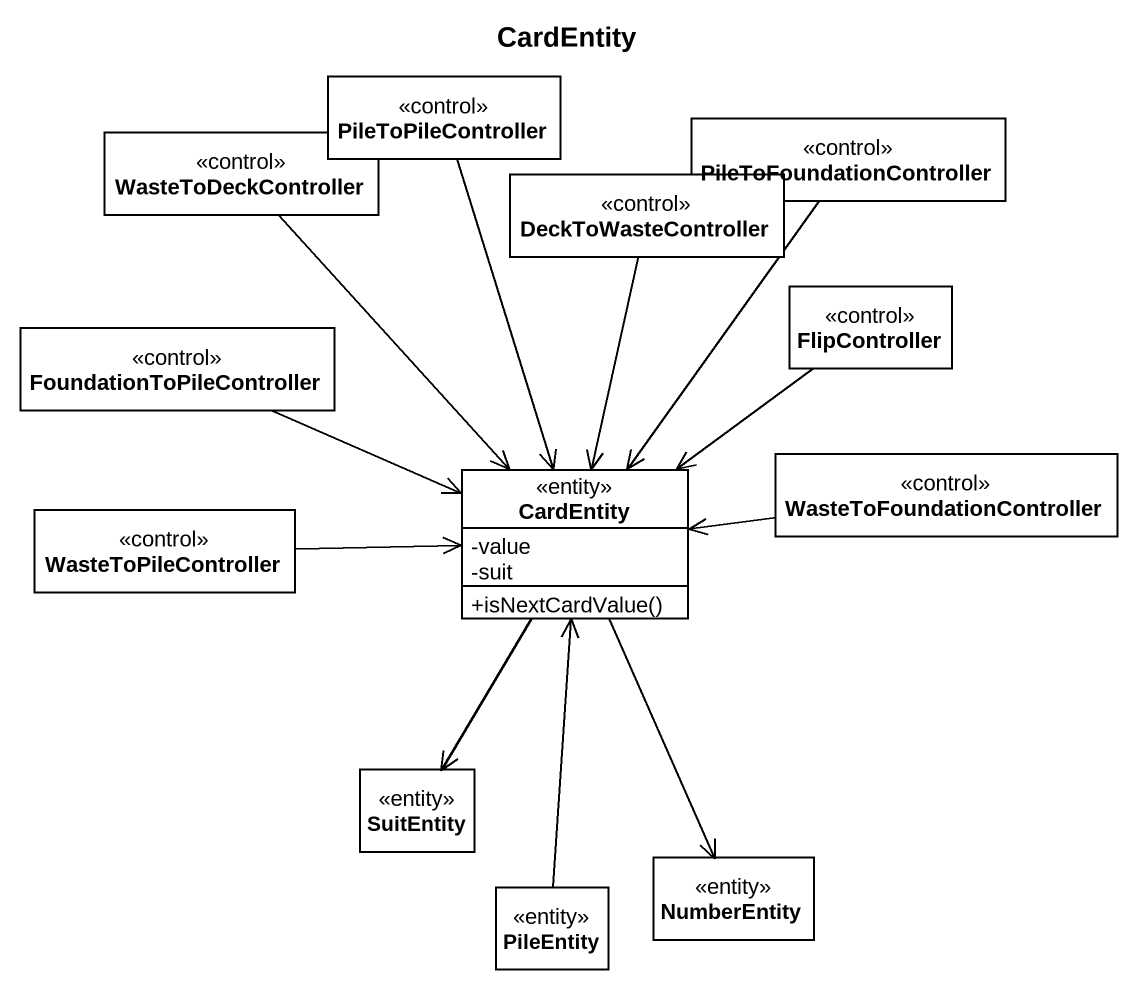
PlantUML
@startuml
title CardEntity
hide circle
hide empty members
skinparam classAttributeIconSize 0
class PileToPileController <<control>>
class WasteToDeckController <<control>>
class DeckToWasteController <<control>>
class PileToFoundationController <<control>>
class FoundationToPileController <<control>>
class FlipController <<control>>
class WasteToFoundationController <<control>>
class WasteToPileController <<control>>
class CardEntity <<entity>> {
  -value
  -suit
  +isNextCardValue()
}
class SuitEntity <<entity>>
class PileEntity <<entity>>
class NumberEntity <<entity>>
PileToPileController --> CardEntity
WasteToDeckController --> CardEntity
DeckToWasteController --> CardEntity
PileToFoundationController --> CardEntity
FoundationToPileController -right-> CardEntity
FlipController --> CardEntity
WasteToFoundationController -left-> CardEntity
WasteToPileController -right-> CardEntity
CardEntity --> SuitEntity
CardEntity --> NumberEntity
SuitEntity -up- CardEntity
PileEntity -up-> CardEntity
@enduml
